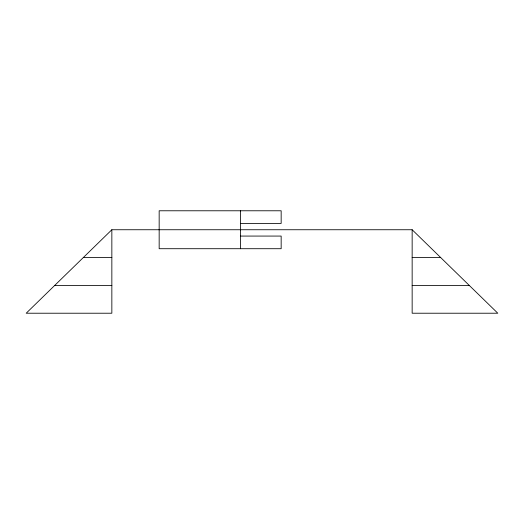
<?xml version="1.0" encoding="UTF-8"?>
<svg xmlns="http://www.w3.org/2000/svg" width="524" height="524" viewBox="0 0 524 524"><rect width="100%" height="100%" fill="white"/><g stroke="black" fill="none" stroke-linecap="round" stroke-linejoin="round"><path stroke-width="0.79" d="M111.848 229.741L26.2 313.221L111.848 313.221L111.848 229.741L412.152 229.741L497.8 313.221L412.152 313.221L412.152 229.741M240.49 223.421L281.159 223.421L281.159 210.779L159.165 210.779L159.165 248.71L281.159 248.71L281.159 236.069L240.49 236.069M83.296 257.572L111.848 257.572M412.152 257.572L440.704 257.572M54.751 285.397L111.848 285.397M412.152 285.397L469.249 285.397M240.49 210.779L240.49 248.71"/></g></svg>
